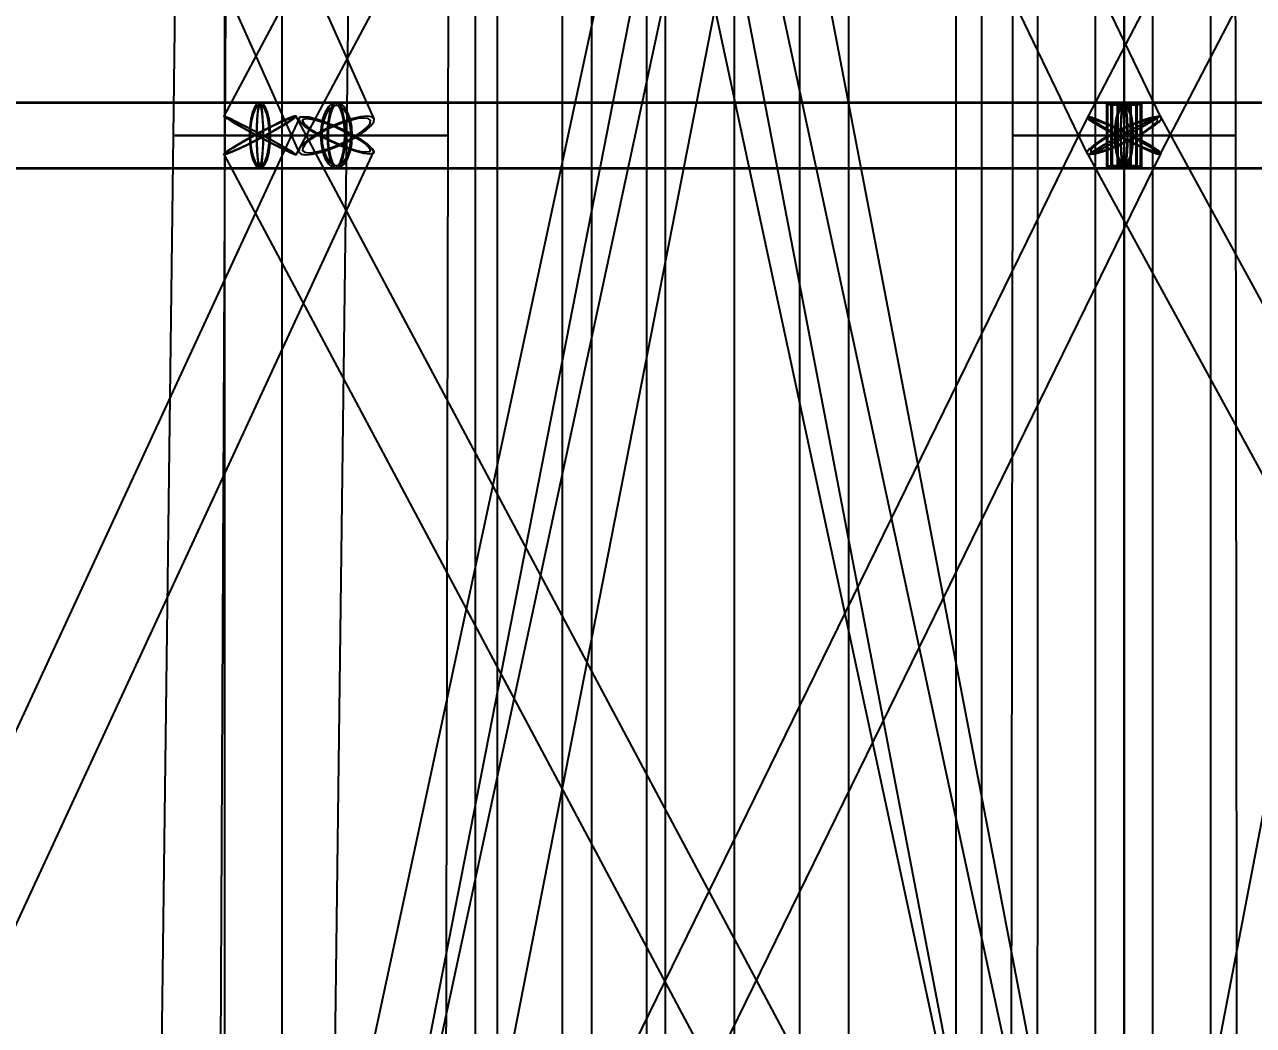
# Model space of a CAD drawing. Header units: millimetres. Extents: x -123812 to 252100, y -3000 to 639000.
# Drawn here: x -6781 to 798, y 204509 to 210684 of the extents above; entities that cross this region are included whole.
import ezdxf

# ---------------------------------------------------------------- set-up
doc = ezdxf.new("R2010")
doc.units = ezdxf.units.MM
for name, color, linetype, lineweight in [('D-BMK-AXIS', 7, 'Continuous', 13), ('D-STR-CORE', 7, 'Continuous', 25), ('D-STR-DIM', 7, 'Continuous', 13), ('D-STR-STRC', 7, 'Continuous', 25)]:
    doc.layers.add(name, color=color, linetype=linetype, lineweight=lineweight)
doc.styles.add('OpenSansCondensed-Light', font='OpenSansCondensed-Light.ttf')
doc.styles.add('TOWER_UNICODE', font='Arial Unicode.ttf')
doc.dimstyles.new('EZDXF', dxfattribs={"dimtxt": 0.25, "dimasz": 0.175, "dimexe": 0.375, "dimexo": 0.125, "dimgap": 0.1, "dimtad": 1, "dimlfac": 100, "dimzin": 12, "dimdsep": 46, "dimtxsty": 'OpenSansCondensed-Light', "dimblk": 'ARCHTICK', "dimcen": 2.5, "dimazin": 3, "dimtfac": 0.5, "dimtmove": 2, "dimatfit": 3})

# ---------------------------------------------------------------- blocks, each defined once
blk = doc.blocks.new('_ARCHTICK')
at = {"color": 0, "linetype": 'BYBLOCK', "const_width": 0.15}
blk.add_lwpolyline([(-0.5, -0.5), (0.5, 0.5)], dxfattribs=at)

msp = doc.modelspace()

# ---------------------------------------------------------------- linework, layer by layer
at = {"layer": 'D-BMK-AXIS'}
msp.add_line((0, -3000), (0, 639000), dxfattribs=at)
at = {"layer": 'D-STR-CORE'}
for points in [[(-4000, 100000), (-4000, 375000), (-3284.1, 375000), (-3284.1, 100000)], [(-4000, 100000), (-4000, 375000), (-3284.1, 375000), (-3284.1, 100000)], [(-3863.7, 100000), (-3863.7, 375000), (-2944.5, 375000), (-2944.5, 100000)], [(-3863.7, 100000), (-3863.7, 375000), (-2944.5, 375000), (-2944.5, 100000)], [(-3464.1, 100000), (-3464.1, 375000), (-2404.2, 375000), (-2404.2, 100000)], [(-3464.1, 100000), (-3464.1, 375000), (-2404.2, 375000), (-2404.2, 100000)], [(-2828.4, 100000), (-2828.4, 375000), (-1700, 375000), (-1700, 100000)], [(-2828.4, 100000), (-2828.4, 375000), (-1700, 375000), (-1700, 100000)], [(-2000, 100000), (-2000, 375000), (-880, 375000), (-880, 100000)], [(-2000, 100000), (-2000, 375000), (-880, 375000), (-880, 100000)], [(-1035.3, 100000), (-1035.3, 375000), (0, 375000), (0, 100000)], [(-1035.3, 100000), (-1035.3, 375000), (0, 375000), (0, 100000)], [(0, 100000), (0, 375000), (1035.3, 375000), (1035.3, 100000)], [(0, 100000), (0, 375000), (1035.3, 375000), (1035.3, 100000)]]:
    msp.add_lwpolyline(points, close=True, dxfattribs=at)
at = {"layer": 'D-STR-STRC'}
for points in [[(-5568.1, 224958), (-198.7, 199958), (-192, 199952.9), (-172.1, 199951.1), (-140.5, 199952.6), (-99.4, 199957.3), (-51.4, 199965), (0, 199975), (51.4, 199986.7), (99.4, 199999.4), (140.5, 200012), (172.1, 200023.9), (192, 200034.1), (198.7, 200042), (-5170.6, 225042)], [(-198.7, 225042), (-5568.1, 200042), (-5561.3, 200034.1), (-5541.5, 200023.9), (-5509.9, 200012), (-5468.7, 199999.4), (-5420.8, 199986.7), (-5369.4, 199975), (-5317.9, 199965), (-5270, 199957.3), (-5228.8, 199952.6), (-5197.2, 199951.1), (-5177.4, 199952.9), (-5170.6, 199958), (198.7, 224958)], [(-249.3, 225048.5), (-5139.8, 200048.5), (-5131.3, 200042.2), (-5106.4, 200032.9), (-5066.7, 200021.4), (-5015.1, 200008.5), (-4955, 199995), (-4890.5, 199981.8), (-4825.9, 199969.9), (-4765.8, 199960), (-4714.2, 199952.8), (-4674.6, 199948.9), (-4649.7, 199948.4), (-4641.2, 199951.5), (249.3, 224951.5)], [(-5045.7, 224952.7), (-249.5, 199952.7), (-241, 199947.2), (-216.1, 199945.3), (-176.4, 199947.1), (-124.8, 199952.5), (-64.6, 199961.2), (0, 199972.5), (64.6, 199985.7), (124.8, 199999.8), (176.4, 200014), (216.1, 200027.2), (241, 200038.6), (249.5, 200047.3), (-4546.7, 225047.3)], [(4546.8, 225047.8), (-249.5, 200047.8), (-241, 200043.9), (-216, 200037), (-176.4, 200027.6), (-124.7, 200016.3), (-64.6, 200003.9), (0, 199991.3), (64.6, 199979.2), (124.7, 199968.5), (176.4, 199960), (216, 199954.2), (241, 199951.6), (249.5, 199952.2), (5045.7, 224952.2)], [(-9567.6, 219896.9), (-5089.8, 209896.9), (-5075.8, 209885), (-5047, 209880.9), (-5005.3, 209885), (-4953.5, 209896.9), (-4895.2, 209915.8), (-4834.3, 209940.5), (-4775, 209969.2), (-4721.4, 210000), (-4677, 210030.8), (-4645, 210059.5), (-4627.4, 210084.2), (-4625.6, 210103.1), (-9103.3, 220103.1)], [(-223.5, 220119.7), (-5552.8, 210119.7), (-5549.7, 210115.6), (-5531.5, 210103.6), (-5499.6, 210084.6), (-5456, 210059.8), (-5403.8, 210031), (-5346.5, 210000), (-5288.1, 209969), (-5232.5, 209940.2), (-5183.4, 209915.4), (-5144.4, 209896.4), (-5117.9, 209884.4), (-5105.8, 209880.3), (223.5, 219880.3)], [(-5045.8, 219887.4), (-227, 209887.4), (-210.5, 209883.4), (-179.6, 209887.4), (-136.5, 209899), (-84.1, 209917.6), (-25.9, 209941.7), (34, 209969.8), (91.6, 210000), (142.9, 210030.2), (184.5, 210058.3), (213.6, 210082.4), (228.1, 210101), (227, 210112.6), (-4591.7, 220112.6)], [(4980.3, 220114.3), (-224.5, 210114.3), (-211.6, 210102.5), (-184.3, 210083.7), (-144.4, 210059.2), (-94.7, 210030.6), (-38.5, 210000), (20.3, 209969.4), (77.7, 209940.8), (129.8, 209916.3), (173.1, 209897.5), (204.6, 209885.7), (222.1, 209881.7), (224.5, 209885.7), (5429.4, 219885.7)], [(-10359.7, 209796.8), (-5329.3, 209796.8), (-5312.5, 209803.7), (-5296.9, 209824), (-5283.5, 209856.3), (-5273.2, 209898.4), (-5266.7, 209947.4), (-5264.5, 210000), (-5266.7, 210052.6), (-5273.2, 210101.6), (-5283.5, 210143.7), (-5296.9, 210176), (-5312.5, 210196.3), (-5329.3, 210203.2), (-10359.7, 210203.2)], [(-9416.5, 209796.8), (-4857.7, 209796.8), (-4832.3, 209803.7), (-4808.7, 209824), (-4788.4, 209856.3), (-4772.8, 209898.4), (-4763, 209947.4), (-4759.7, 210000), (-4763, 210052.6), (-4772.8, 210101.6), (-4788.4, 210143.7), (-4808.7, 210176), (-4832.3, 210196.3), (-4857.7, 210203.2), (-9416.5, 210203.2)], [(4857.7, 210203.2), (0, 210203.2), (-14.5, 210196.3), (-28, 210176), (-39.6, 210143.7), (-48.5, 210101.6), (-54.2, 210052.6), (-56.1, 210000), (-54.2, 209947.4), (-48.5, 209898.4), (-39.6, 209856.3), (-28, 209824), (-14.5, 209803.7), (0, 209796.8), (4857.7, 209796.8)], [(5329.3, 210203.2), (0, 210203.2), (-5.7, 210196.3), (-10.9, 210176), (-15.5, 210143.7), (-19, 210101.6), (-21.1, 210052.6), (-21.9, 210000), (-21.1, 209947.4), (-19, 209898.4), (-15.5, 209856.3), (-10.9, 209824), (-5.7, 209803.7), (0, 209796.8), (5329.3, 209796.8)], [(-9255, 199899.9), (-4626.4, 209899.9), (-4636.6, 209918.2), (-4661.9, 209942.2), (-4700.5, 209970.1), (-4749.8, 210000), (-4806.5, 210029.9), (-4866.6, 210057.8), (-4926.2, 210081.8), (-4981.1, 210100.1), (-5027.5, 210111.7), (-5062.4, 210115.6), (-5083.4, 210111.7), (-5089, 210100.1), (-9717.5, 200100.1)], [(221.3, 200120.4), (-5108, 210120.4), (-5125, 210116.3), (-5155.9, 210104.3), (-5198.7, 210085.2), (-5250.3, 210060.2), (-5307.3, 210031.2), (-5365.9, 210000), (-5421.9, 209968.8), (-5471.6, 209939.8), (-5511.6, 209914.8), (-5539.2, 209895.7), (-5552.5, 209883.7), (-5550.6, 209879.6), (-221.3, 199879.6)], [(-4662.5, 199890.7), (228, 209890.7), (217, 209902), (191.1, 209920), (152.3, 209943.4), (103.1, 209970.7), (46.8, 210000), (-12.6, 210029.3), (-71.2, 210056.6), (-125, 210080), (-170.2, 210098), (-203.8, 210109.3), (-223.5, 210113.1), (-228, 210109.3), (-5118.5, 200109.3)], [(5678.5, 200121.9), (222.3, 210121.9), (210.3, 210117.7), (183.9, 210105.5), (145, 210086.2), (96.2, 210060.9), (40.9, 210031.5), (-17.3, 210000), (-74.2, 209968.5), (-126.1, 209939.1), (-169.4, 209913.8), (-201.2, 209894.5), (-219.2, 209882.3), (-222.3, 209878.1), (5233.9, 199878.1)]]:
    msp.add_lwpolyline(points, dxfattribs=at)
for points in [[(-5547.2, 200000), (-5191.6, 200000), (-5191.6, 225000), (-5547.2, 225000)], [(-5547.2, 200000), (-5191.6, 200000), (-5191.6, 225000), (-5547.2, 225000)], [(-177.8, 200000), (177.8, 200000), (177.8, 225000), (-177.8, 225000)], [(-177.8, 200000), (177.8, 200000), (177.8, 225000), (-177.8, 225000)], [(-5864.3, 210000), (-4794.3, 210000), (-4670.8, 220000), (-5738.8, 220000)], [(-5546.4, 210000), (-4169, 210000), (-4143.3, 220000), (-5494.2, 220000)], [(-688.7, 210000), (688.7, 210000), (675.5, 220000), (-675.5, 220000)], [(-688.7, 210000), (688.7, 210000), (675.5, 220000), (-675.5, 220000)], [(-535, 210000), (535, 210000), (534, 220000), (-534, 220000)], [(-9436.7, 209800), (41.6, 209800), (41.6, 210200), (-9436.7, 210200)], [(-8648.4, 209800), (108.6, 209800), (108.6, 210200), (-8648.4, 210200)], [(-8618.9, 209800), (79.2, 209800), (79.2, 210200), (-8618.9, 210200)], [(-5394.1, 210000), (-5391.9, 209947.4), (-5385.4, 209898.4), (-5375.1, 209856.3), (-5361.7, 209824), (-5346.1, 209803.7), (-5329.3, 209796.8), (-5312.5, 209803.7), (-5296.9, 209824), (-5283.5, 209856.3), (-5273.2, 209898.4), (-5266.7, 209947.4), (-5264.5, 210000), (-5266.7, 210052.6), (-5273.2, 210101.6), (-5283.5, 210143.7), (-5296.9, 210176), (-5312.5, 210196.3), (-5329.3, 210203.2), (-5346.1, 210196.3), (-5361.7, 210176), (-5375.1, 210143.7), (-5385.4, 210101.6), (-5391.9, 210052.6)], [(-5389, 210000), (-5387, 209951.5), (-5381, 209906.4), (-5371.5, 209867.6), (-5359.2, 209837.9), (-5344.8, 209819.2), (-5329.3, 209812.8), (-5313.9, 209819.2), (-5299.5, 209837.9), (-5287.1, 209867.6), (-5277.6, 209906.4), (-5271.6, 209951.5), (-5269.6, 210000), (-5271.6, 210048.5), (-5277.6, 210093.6), (-5287.1, 210132.4), (-5299.5, 210162.1), (-5313.9, 210180.8), (-5329.3, 210187.2), (-5344.8, 210180.8), (-5359.2, 210162.1), (-5371.5, 210132.4), (-5381, 210093.6), (-5387, 210048.5)], [(-5351.2, 210000), (-5350.5, 209947.4), (-5348.3, 209898.4), (-5344.8, 209856.3), (-5340.3, 209824), (-5335, 209803.7), (-5329.3, 209796.8), (0, 209796.8), (5.7, 209803.7), (10.9, 209824), (15.5, 209856.3), (19, 209898.4), (21.1, 209947.4), (21.9, 210000), (21.1, 210052.6), (19, 210101.6), (15.5, 210143.7), (10.9, 210176), (5.7, 210196.3), (0, 210203.2), (-5329.3, 210203.2), (-5335, 210196.3), (-5340.3, 210176), (-5344.8, 210143.7), (-5348.3, 210101.6), (-5350.5, 210052.6)], [(-5351.2, 210000), (-5350.5, 209947.4), (-5348.3, 209898.4), (-5344.8, 209856.3), (-5340.3, 209824), (-5335, 209803.7), (-5329.3, 209796.8), (-5323.6, 209803.7), (-5318.4, 209824), (-5313.8, 209856.3), (-5310.4, 209898.4), (-5308.2, 209947.4), (-5307.4, 210000), (-5308.2, 210052.6), (-5310.4, 210101.6), (-5313.8, 210143.7), (-5318.4, 210176), (-5323.6, 210196.3), (-5329.3, 210203.2), (-5335, 210196.3), (-5340.3, 210176), (-5344.8, 210143.7), (-5348.3, 210101.6), (-5350.5, 210052.6)], [(-5349.5, 210000), (-5348.8, 209951.5), (-5346.8, 209906.4), (-5343.6, 209867.6), (-5339.4, 209837.9), (-5334.5, 209819.2), (-5329.3, 209812.8), (-5324.1, 209819.2), (-5319.2, 209837.9), (-5315.1, 209867.6), (-5311.8, 209906.4), (-5309.8, 209951.5), (-5309.1, 210000), (-5309.8, 210048.5), (-5311.8, 210093.6), (-5315.1, 210132.4), (-5319.2, 210162.1), (-5324.1, 210180.8), (-5329.3, 210187.2), (-5334.5, 210180.8), (-5339.4, 210162.1), (-5343.6, 210132.4), (-5346.8, 210093.6), (-5348.8, 210048.5)], [(-4955.7, 210000), (-4952.4, 209947.4), (-4942.6, 209898.4), (-4927, 209856.3), (-4906.7, 209824), (-4883.1, 209803.7), (-4857.7, 209796.8), (-4832.3, 209803.7), (-4808.7, 209824), (-4788.4, 209856.3), (-4772.8, 209898.4), (-4763, 209947.4), (-4759.7, 210000), (-4763, 210052.6), (-4772.8, 210101.6), (-4788.4, 210143.7), (-4808.7, 210176), (-4832.3, 210196.3), (-4857.7, 210203.2), (-4883.1, 210196.3), (-4906.7, 210176), (-4927, 210143.7), (-4942.6, 210101.6), (-4952.4, 210052.6)], [(-4948, 210000), (-4944.9, 209951.5), (-4935.9, 209906.4), (-4921.5, 209867.6), (-4902.8, 209837.9), (-4881.1, 209819.2), (-4857.7, 209812.8), (-4834.3, 209819.2), (-4812.6, 209837.9), (-4793.9, 209867.6), (-4779.5, 209906.4), (-4770.5, 209951.5), (-4767.4, 210000), (-4770.5, 210048.5), (-4779.5, 210093.6), (-4793.9, 210132.4), (-4812.6, 210162.1), (-4834.3, 210180.8), (-4857.7, 210187.2), (-4881.1, 210180.8), (-4902.8, 210162.1), (-4921.5, 210132.4), (-4935.9, 210093.6), (-4944.9, 210048.5)], [(-4913.8, 210000), (-4911.8, 209947.4), (-4906.2, 209898.4), (-4897.3, 209856.3), (-4885.7, 209824), (-4872.2, 209803.7), (-4857.7, 209796.8), (0, 209796.8), (14.5, 209803.7), (28, 209824), (39.6, 209856.3), (48.5, 209898.4), (54.2, 209947.4), (56.1, 210000), (54.2, 210052.6), (48.5, 210101.6), (39.6, 210143.7), (28, 210176), (14.5, 210196.3), (0, 210203.2), (-4857.7, 210203.2), (-4872.2, 210196.3), (-4885.7, 210176), (-4897.3, 210143.7), (-4906.2, 210101.6), (-4911.8, 210052.6)], [(-4913.8, 210000), (-4911.8, 209947.4), (-4906.2, 209898.4), (-4897.3, 209856.3), (-4885.7, 209824), (-4872.2, 209803.7), (-4857.7, 209796.8), (-4843.2, 209803.7), (-4829.7, 209824), (-4818.1, 209856.3), (-4809.1, 209898.4), (-4803.5, 209947.4), (-4801.6, 210000), (-4803.5, 210052.6), (-4809.1, 210101.6), (-4818.1, 210143.7), (-4829.7, 210176), (-4843.2, 210196.3), (-4857.7, 210203.2), (-4872.2, 210196.3), (-4885.7, 210176), (-4897.3, 210143.7), (-4906.2, 210101.6), (-4911.8, 210052.6)], [(-4909.3, 210000), (-4907.6, 209951.5), (-4902.4, 209906.4), (-4894.2, 209867.6), (-4883.5, 209837.9), (-4871.1, 209819.2), (-4857.7, 209812.8), (-4844.3, 209819.2), (-4831.9, 209837.9), (-4821.2, 209867.6), (-4813, 209906.4), (-4807.8, 209951.5), (-4806.1, 210000), (-4807.8, 210048.5), (-4813, 210093.6), (-4821.2, 210132.4), (-4831.9, 210162.1), (-4844.3, 210180.8), (-4857.7, 210187.2), (-4871.1, 210180.8), (-4883.5, 210162.1), (-4894.2, 210132.4), (-4902.4, 210093.6), (-4907.6, 210048.5)], [(108.6, 210200), (-108.6, 210200), (-108.6, 209800), (108.6, 209800)], [(102.1, 210188), (-102.1, 210188), (-102.1, 209812), (102.1, 209812)], [(79.2, 210200), (-79.2, 210200), (-79.2, 209800), (79.2, 209800)], [(-79.2, 209800), (8618.9, 209800), (8618.9, 210200), (-79.2, 210200)], [(-79.2, 210200), (79.2, 210200), (79.2, 209800), (-79.2, 209800)], [(74.4, 210188), (-74.4, 210188), (-74.4, 209812), (74.4, 209812)], [(-74.4, 210188), (74.4, 210188), (74.4, 209812), (-74.4, 209812)], [(-56.1, 210000), (-54.2, 209947.4), (-48.5, 209898.4), (-39.6, 209856.3), (-28, 209824), (-14.5, 209803.7), (0, 209796.8), (14.5, 209803.7), (28, 209824), (39.6, 209856.3), (48.5, 209898.4), (54.2, 209947.4), (56.1, 210000), (54.2, 210052.6), (48.5, 210101.6), (39.6, 210143.7), (28, 210176), (14.5, 210196.3), (0, 210203.2), (-14.5, 210196.3), (-28, 210176), (-39.6, 210143.7), (-48.5, 210101.6), (-54.2, 210052.6)], [(56.1, 210000), (54.2, 209947.4), (48.5, 209898.4), (39.6, 209856.3), (28, 209824), (14.5, 209803.7), (0, 209796.8), (-14.5, 209803.7), (-28, 209824), (-39.6, 209856.3), (-48.5, 209898.4), (-54.2, 209947.4), (-56.1, 210000), (-54.2, 210052.6), (-48.5, 210101.6), (-39.6, 210143.7), (-28, 210176), (-14.5, 210196.3), (0, 210203.2), (14.5, 210196.3), (28, 210176), (39.6, 210143.7), (48.5, 210101.6), (54.2, 210052.6)], [(-51.6, 210000), (-49.9, 209951.5), (-44.7, 209906.4), (-36.5, 209867.6), (-25.8, 209837.9), (-13.4, 209819.2), (0, 209812.8), (13.4, 209819.2), (25.8, 209837.9), (36.5, 209867.6), (44.7, 209906.4), (49.9, 209951.5), (51.6, 210000), (49.9, 210048.5), (44.7, 210093.6), (36.5, 210132.4), (25.8, 210162.1), (13.4, 210180.8), (0, 210187.2), (-13.4, 210180.8), (-25.8, 210162.1), (-36.5, 210132.4), (-44.7, 210093.6), (-49.9, 210048.5)], [(51.6, 210000), (49.9, 209951.5), (44.7, 209906.4), (36.5, 209867.6), (25.8, 209837.9), (13.4, 209819.2), (0, 209812.8), (-13.4, 209819.2), (-25.8, 209837.9), (-36.5, 209867.6), (-44.7, 209906.4), (-49.9, 209951.5), (-51.6, 210000), (-49.9, 210048.5), (-44.7, 210093.6), (-36.5, 210132.4), (-25.8, 210162.1), (-13.4, 210180.8), (0, 210187.2), (13.4, 210180.8), (25.8, 210162.1), (36.5, 210132.4), (44.7, 210093.6), (49.9, 210048.5)], [(41.6, 210200), (-41.6, 210200), (-41.6, 209800), (41.6, 209800)], [(-41.6, 209800), (9436.7, 209800), (9436.7, 210200), (-41.6, 210200)], [(-41.6, 210200), (41.6, 210200), (41.6, 209800), (-41.6, 209800)], [(39.1, 210188), (-39.1, 210188), (-39.1, 209812), (39.1, 209812)], [(-39.1, 210188), (39.1, 210188), (39.1, 209812), (-39.1, 209812)], [(-21.9, 210000), (-21.1, 209947.4), (-19, 209898.4), (-15.5, 209856.3), (-10.9, 209824), (-5.7, 209803.7), (0, 209796.8), (5.7, 209803.7), (10.9, 209824), (15.5, 209856.3), (19, 209898.4), (21.1, 209947.4), (21.9, 210000), (21.1, 210052.6), (19, 210101.6), (15.5, 210143.7), (10.9, 210176), (5.7, 210196.3), (0, 210203.2), (-5.7, 210196.3), (-10.9, 210176), (-15.5, 210143.7), (-19, 210101.6), (-21.1, 210052.6)], [(21.9, 210000), (21.1, 209947.4), (19, 209898.4), (15.5, 209856.3), (10.9, 209824), (5.7, 209803.7), (0, 209796.8), (-5.7, 209803.7), (-10.9, 209824), (-15.5, 209856.3), (-19, 209898.4), (-21.1, 209947.4), (-21.9, 210000), (-21.1, 210052.6), (-19, 210101.6), (-15.5, 210143.7), (-10.9, 210176), (-5.7, 210196.3), (0, 210203.2), (5.7, 210196.3), (10.9, 210176), (15.5, 210143.7), (19, 210101.6), (21.1, 210052.6)], [(-20.2, 210000), (-19.5, 209951.5), (-17.5, 209906.4), (-14.3, 209867.6), (-10.1, 209837.9), (-5.2, 209819.2), (0, 209812.8), (5.2, 209819.2), (10.1, 209837.9), (14.3, 209867.6), (17.5, 209906.4), (19.5, 209951.5), (20.2, 210000), (19.5, 210048.5), (17.5, 210093.6), (14.3, 210132.4), (10.1, 210162.1), (5.2, 210180.8), (0, 210187.2), (-5.2, 210180.8), (-10.1, 210162.1), (-14.3, 210132.4), (-17.5, 210093.6), (-19.5, 210048.5)], [(20.2, 210000), (19.5, 209951.5), (17.5, 209906.4), (14.3, 209867.6), (10.1, 209837.9), (5.2, 209819.2), (0, 209812.8), (-5.2, 209819.2), (-10.1, 209837.9), (-14.3, 209867.6), (-17.5, 209906.4), (-19.5, 209951.5), (-20.2, 210000), (-19.5, 210048.5), (-17.5, 210093.6), (-14.3, 210132.4), (-10.1, 210162.1), (-5.2, 210180.8), (0, 210187.2), (5.2, 210180.8), (10.1, 210162.1), (14.3, 210132.4), (17.5, 210093.6), (19.5, 210048.5)], [(-5346.5, 210000), (-5288.1, 209969), (-5232.5, 209940.2), (-5183.4, 209915.4), (-5144.4, 209896.4), (-5117.9, 209884.4), (-5105.8, 209880.3), (-5108.9, 209884.4), (-5127.1, 209896.4), (-5159.1, 209915.4), (-5202.6, 209940.2), (-5254.8, 209969), (-5312.1, 210000), (-5370.5, 210031), (-5426.2, 210059.8), (-5475.2, 210084.6), (-5514.3, 210103.6), (-5540.8, 210115.6), (-5552.8, 210119.7), (-5549.7, 210115.6), (-5531.5, 210103.6), (-5499.6, 210084.6), (-5456, 210059.8), (-5403.8, 210031)], [(-5292.8, 210000), (-5351.3, 209968.8), (-5408.3, 209939.8), (-5459.9, 209914.8), (-5502.7, 209895.7), (-5533.6, 209883.7), (-5550.6, 209879.6), (-5552.5, 209883.7), (-5539.2, 209895.7), (-5511.6, 209914.8), (-5471.6, 209939.8), (-5421.9, 209968.8), (-5365.9, 210000), (-5307.3, 210031.2), (-5250.3, 210060.2), (-5198.7, 210085.2), (-5155.9, 210104.3), (-5125, 210116.3), (-5108, 210120.4), (-5106.1, 210116.3), (-5119.4, 210104.3), (-5147, 210085.2), (-5187, 210060.2), (-5236.7, 210031.2)], [(-5344.8, 210000), (-5292.2, 209972.1), (-5242, 209946.1), (-5197.8, 209923.7), (-5162.6, 209906.6), (-5138.7, 209895.8), (-5127.8, 209892.1), (-5130.6, 209895.8), (-5147, 209906.6), (-5175.8, 209923.7), (-5215.1, 209946.1), (-5262.1, 209972.1), (-5313.8, 210000), (-5366.5, 210027.9), (-5416.6, 210053.9), (-5460.8, 210076.3), (-5496.1, 210093.4), (-5519.9, 210104.2), (-5530.8, 210107.9), (-5528, 210104.2), (-5511.6, 210093.4), (-5482.8, 210076.3), (-5443.5, 210053.9), (-5396.5, 210027.9)], [(-5296.4, 210000), (-5349.1, 209971.9), (-5400.5, 209945.7), (-5447.1, 209923.2), (-5485.6, 209906), (-5513.5, 209895.1), (-5528.8, 209891.4), (-5530.6, 209895.1), (-5518.6, 209906), (-5493.7, 209923.2), (-5457.6, 209945.7), (-5412.8, 209971.9), (-5362.3, 210000), (-5309.5, 210028.1), (-5258.1, 210054.3), (-5211.5, 210076.8), (-5173, 210094), (-5145.1, 210104.9), (-5129.8, 210108.6), (-5128.1, 210104.9), (-5140, 210094), (-5164.9, 210076.8), (-5201, 210054.3), (-5245.8, 210028.1)], [(-4994, 210000), (-5038.4, 209969.2), (-5070.4, 209940.5), (-5088, 209915.8), (-5089.8, 209896.9), (-5075.8, 209885), (-5047, 209880.9), (-5005.3, 209885), (-4953.5, 209896.9), (-4895.2, 209915.8), (-4834.3, 209940.5), (-4775, 209969.2), (-4721.4, 210000), (-4677, 210030.8), (-4645, 210059.5), (-4627.4, 210084.2), (-4625.6, 210103.1), (-4639.6, 210115), (-4668.4, 210119.1), (-4710.1, 210115), (-4761.9, 210103.1), (-4820.2, 210084.2), (-4881.1, 210059.5), (-4940.4, 210030.8)], [(-4749.8, 210000), (-4700.5, 209970.1), (-4661.9, 209942.2), (-4636.6, 209918.2), (-4626.4, 209899.9), (-4632, 209888.3), (-4653, 209884.4), (-4687.9, 209888.3), (-4734.3, 209899.9), (-4789.2, 209918.2), (-4848.8, 209942.2), (-4908.9, 209970.1), (-4965.6, 210000), (-5014.9, 210029.9), (-5053.5, 210057.8), (-5078.8, 210081.8), (-5089, 210100.1), (-5083.4, 210111.7), (-5062.4, 210115.6), (-5027.5, 210111.7), (-4981.1, 210100.1), (-4926.2, 210081.8), (-4866.6, 210057.8), (-4806.5, 210029.9)], [(-4980.6, 210000), (-5020.6, 209972.2), (-5049.5, 209946.3), (-5065.3, 209924.1), (-5067, 209907), (-5054.4, 209896.3), (-5028.4, 209892.7), (-4990.8, 209896.3), (-4944.1, 209907), (-4891.5, 209924.1), (-4836.6, 209946.3), (-4783.2, 209972.2), (-4734.8, 210000), (-4694.8, 210027.8), (-4665.9, 210053.7), (-4650.1, 210075.9), (-4648.4, 210093), (-4661, 210103.7), (-4687, 210107.3), (-4724.6, 210103.7), (-4771.3, 210093), (-4823.9, 210075.9), (-4878.8, 210053.7), (-4932.2, 210027.8)], [(-4760.4, 210000), (-4716, 209973), (-4681.2, 209947.9), (-4658.4, 209926.3), (-4649.2, 209909.7), (-4654.2, 209899.3), (-4673.1, 209895.8), (-4704.6, 209899.3), (-4746.5, 209909.7), (-4796, 209926.3), (-4849.6, 209947.9), (-4903.9, 209973), (-4955, 210000), (-4999.4, 210027), (-5034.2, 210052.1), (-5057, 210073.7), (-5066.2, 210090.3), (-5061.2, 210100.7), (-5042.3, 210104.2), (-5010.8, 210100.7), (-4968.9, 210090.3), (-4919.4, 210073.7), (-4865.8, 210052.1), (-4811.5, 210027)], [(-91.6, 210000), (-142.9, 209969.8), (-184.5, 209941.7), (-213.6, 209917.6), (-228.1, 209899), (-227, 209887.4), (-210.5, 209883.4), (-179.6, 209887.4), (-136.5, 209899), (-84.1, 209917.6), (-25.9, 209941.7), (34, 209969.8), (91.6, 210000), (142.9, 210030.2), (184.5, 210058.3), (213.6, 210082.4), (228.1, 210101), (227, 210112.6), (210.5, 210116.6), (179.6, 210112.6), (136.5, 210101), (84.1, 210082.4), (25.9, 210058.3), (-34, 210030.2)], [(46.8, 210000), (103.1, 209970.7), (152.3, 209943.4), (191.1, 209920), (217, 209902), (228, 209890.7), (223.5, 209886.9), (203.8, 209890.7), (170.2, 209902), (125, 209920), (71.2, 209943.4), (12.6, 209970.7), (-46.8, 210000), (-103.1, 210029.3), (-152.3, 210056.6), (-191.1, 210080), (-217, 210098), (-228, 210109.3), (-223.5, 210113.1), (-203.8, 210109.3), (-170.2, 210098), (-125, 210080), (-71.2, 210056.6), (-12.6, 210029.3)], [(38.5, 210000), (94.7, 209969.4), (144.4, 209940.8), (184.3, 209916.3), (211.6, 209897.5), (224.5, 209885.7), (222.1, 209881.7), (204.6, 209885.7), (173.1, 209897.5), (129.8, 209916.3), (77.7, 209940.8), (20.3, 209969.4), (-38.5, 210000), (-94.7, 210030.6), (-144.4, 210059.2), (-184.3, 210083.7), (-211.6, 210102.5), (-224.5, 210114.3), (-222.1, 210118.3), (-204.6, 210114.3), (-173.1, 210102.5), (-129.8, 210083.7), (-77.7, 210059.2), (-20.3, 210030.6)], [(-17.3, 210000), (-74.2, 209968.5), (-126.1, 209939.1), (-169.4, 209913.8), (-201.2, 209894.5), (-219.2, 209882.3), (-222.3, 209878.1), (-210.3, 209882.3), (-183.9, 209894.5), (-145, 209913.8), (-96.2, 209939.1), (-40.9, 209968.5), (17.3, 210000), (74.2, 210031.5), (126.1, 210060.9), (169.4, 210086.2), (201.2, 210105.5), (219.2, 210117.7), (222.3, 210121.9), (210.3, 210117.7), (183.9, 210105.5), (145, 210086.2), (96.2, 210060.9), (40.9, 210031.5)], [(-82.6, 210000), (-128.9, 209972.8), (-166.4, 209947.4), (-192.6, 209925.7), (-205.6, 209909), (-204.7, 209898.5), (-189.8, 209894.9), (-161.9, 209898.5), (-123.1, 209909), (-75.8, 209925.7), (-23.4, 209947.4), (30.6, 209972.8), (82.6, 210000), (128.9, 210027.2), (166.4, 210052.6), (192.6, 210074.3), (205.6, 210091), (204.7, 210101.5), (189.8, 210105.1), (161.9, 210101.5), (123.1, 210091), (75.8, 210074.3), (23.4, 210052.6), (-30.6, 210027.2)], [(42.2, 210000), (92.9, 209973.6), (137.3, 209949), (172.3, 209927.9), (195.6, 209911.7), (205.6, 209901.5), (201.5, 209898), (183.7, 209901.5), (153.4, 209911.7), (112.7, 209927.9), (64.2, 209949), (11.4, 209973.6), (-42.2, 210000), (-92.9, 210026.4), (-137.3, 210051), (-172.3, 210072.1), (-195.6, 210088.3), (-205.6, 210098.5), (-201.5, 210102), (-183.7, 210098.5), (-153.4, 210088.3), (-112.7, 210072.1), (-64.2, 210051), (-11.4, 210026.4)], [(34.7, 210000), (85.4, 209972.4), (130.2, 209946.7), (166.2, 209924.6), (190.8, 209907.6), (202.4, 209896.9), (200.3, 209893.3), (184.5, 209896.9), (156.1, 209907.6), (117.1, 209924.6), (70.1, 209946.7), (18.3, 209972.4), (-34.7, 210000), (-85.4, 210027.6), (-130.2, 210053.3), (-166.2, 210075.4), (-190.8, 210092.4), (-202.4, 210103.1), (-200.3, 210106.7), (-184.5, 210103.1), (-156.1, 210092.4), (-117.1, 210075.4), (-70.1, 210053.3), (-18.3, 210027.6)], [(-15.6, 210000), (-66.9, 209971.6), (-113.7, 209945.1), (-152.7, 209922.3), (-181.4, 209904.8), (-197.7, 209893.9), (-200.5, 209890.1), (-189.6, 209893.9), (-165.8, 209904.8), (-130.7, 209922.3), (-86.7, 209945.1), (-36.8, 209971.6), (15.6, 210000), (66.9, 210028.4), (113.7, 210054.9), (152.7, 210077.7), (181.4, 210095.2), (197.7, 210106.1), (200.5, 210109.9), (189.6, 210106.1), (165.8, 210095.2), (130.7, 210077.7), (86.7, 210054.9), (36.8, 210028.4)], [(-5992.1, 200000), (-4920.3, 200000), (-4794.3, 210000), (-5864.3, 210000)], [(-4794.3, 210000), (-4812.6, 210000), (-4866, 210000), (-4951, 210000), (-5061.8, 210000), (-5190.9, 210000), (-5329.3, 210000), (-5467.8, 210000), (-5596.8, 210000), (-5707.6, 210000), (-5792.6, 210000), (-5846.1, 210000), (-5864.3, 210000), (-5846.1, 210000), (-5792.6, 210000), (-5707.6, 210000), (-5596.8, 210000), (-5467.8, 210000), (-5329.3, 210000), (-5190.9, 210000), (-5061.8, 210000), (-4951, 210000), (-4866, 210000), (-4812.6, 210000)], [(-4794.3, 210000), (-4812.6, 210000), (-4866, 210000), (-4951, 210000), (-5061.8, 210000), (-5190.9, 210000), (-5329.3, 210000), (-5467.8, 210000), (-5596.8, 210000), (-5707.6, 210000), (-5792.6, 210000), (-5846.1, 210000), (-5864.3, 210000), (-5846.1, 210000), (-5792.6, 210000), (-5707.6, 210000), (-5596.8, 210000), (-5467.8, 210000), (-5329.3, 210000), (-5190.9, 210000), (-5061.8, 210000), (-4951, 210000), (-4866, 210000), (-4812.6, 210000)], [(-4831.9, 210000), (-4848.8, 210000), (-4898.5, 210000), (-4977.6, 210000), (-5080.6, 210000), (-5200.6, 210000), (-5329.3, 210000), (-5458.1, 210000), (-5578, 210000), (-5681.1, 210000), (-5760.1, 210000), (-5809.8, 210000), (-5826.8, 210000), (-5809.8, 210000), (-5760.1, 210000), (-5681.1, 210000), (-5578, 210000), (-5458.1, 210000), (-5329.3, 210000), (-5200.6, 210000), (-5080.6, 210000), (-4977.6, 210000), (-4898.5, 210000), (-4848.8, 210000)], [(-4831.9, 210000), (-4848.8, 210000), (-4898.5, 210000), (-4977.6, 210000), (-5080.6, 210000), (-5200.6, 210000), (-5329.3, 210000), (-5458.1, 210000), (-5578, 210000), (-5681.1, 210000), (-5760.1, 210000), (-5809.8, 210000), (-5826.8, 210000), (-5809.8, 210000), (-5760.1, 210000), (-5681.1, 210000), (-5578, 210000), (-5458.1, 210000), (-5329.3, 210000), (-5200.6, 210000), (-5080.6, 210000), (-4977.6, 210000), (-4898.5, 210000), (-4848.8, 210000)], [(-5592.4, 200000), (-4188.6, 200000), (-4169, 210000), (-5546.4, 210000)], [(-4169, 210000), (-4192.5, 210000), (-4261.3, 210000), (-4370.7, 210000), (-4513.4, 210000), (-4679.5, 210000), (-4857.7, 210000), (-5035.9, 210000), (-5202, 210000), (-5344.7, 210000), (-5454.1, 210000), (-5522.9, 210000), (-5546.4, 210000), (-5522.9, 210000), (-5454.1, 210000), (-5344.7, 210000), (-5202, 210000), (-5035.9, 210000), (-4857.7, 210000), (-4679.5, 210000), (-4513.4, 210000), (-4370.7, 210000), (-4261.3, 210000), (-4192.5, 210000)], [(-701.9, 200000), (701.9, 200000), (688.7, 210000), (-688.7, 210000)], [(-701.9, 200000), (701.9, 200000), (688.7, 210000), (-688.7, 210000)], [(688.7, 210000), (665.2, 210000), (596.4, 210000), (487, 210000), (344.3, 210000), (178.2, 210000), (0, 210000), (-178.2, 210000), (-344.3, 210000), (-487, 210000), (-596.4, 210000), (-665.2, 210000), (-688.7, 210000), (-665.2, 210000), (-596.4, 210000), (-487, 210000), (-344.3, 210000), (-178.2, 210000), (0, 210000), (178.2, 210000), (344.3, 210000), (487, 210000), (596.4, 210000), (665.2, 210000)], [(688.7, 210000), (665.2, 210000), (596.4, 210000), (487, 210000), (344.3, 210000), (178.2, 210000), (0, 210000), (-178.2, 210000), (-344.3, 210000), (-487, 210000), (-596.4, 210000), (-665.2, 210000), (-688.7, 210000), (-665.2, 210000), (-596.4, 210000), (-487, 210000), (-344.3, 210000), (-178.2, 210000), (0, 210000), (178.2, 210000), (344.3, 210000), (487, 210000), (596.4, 210000), (665.2, 210000)], [(-535.9, 200000), (535.9, 200000), (535, 210000), (-535, 210000)], [(535, 210000), (516.7, 210000), (463.3, 210000), (378.3, 210000), (267.5, 210000), (138.5, 210000), (0, 210000), (-138.5, 210000), (-267.5, 210000), (-378.3, 210000), (-463.3, 210000), (-516.7, 210000), (-535, 210000), (-516.7, 210000), (-463.3, 210000), (-378.3, 210000), (-267.5, 210000), (-138.5, 210000), (0, 210000), (138.5, 210000), (267.5, 210000), (378.3, 210000), (463.3, 210000), (516.7, 210000)], [(535, 210000), (516.7, 210000), (463.3, 210000), (378.3, 210000), (267.5, 210000), (138.5, 210000), (0, 210000), (-138.5, 210000), (-267.5, 210000), (-378.3, 210000), (-463.3, 210000), (-516.7, 210000), (-535, 210000), (-516.7, 210000), (-463.3, 210000), (-378.3, 210000), (-267.5, 210000), (-138.5, 210000), (0, 210000), (138.5, 210000), (267.5, 210000), (378.3, 210000), (463.3, 210000), (516.7, 210000)], [(497.4, 210000), (480.5, 210000), (430.8, 210000), (351.7, 210000), (248.7, 210000), (128.7, 210000), (0, 210000), (-128.7, 210000), (-248.7, 210000), (-351.7, 210000), (-430.8, 210000), (-480.5, 210000), (-497.4, 210000), (-480.5, 210000), (-430.8, 210000), (-351.7, 210000), (-248.7, 210000), (-128.7, 210000), (0, 210000), (128.7, 210000), (248.7, 210000), (351.7, 210000), (430.8, 210000), (480.5, 210000)], [(497.4, 210000), (480.5, 210000), (430.8, 210000), (351.7, 210000), (248.7, 210000), (128.7, 210000), (0, 210000), (-128.7, 210000), (-248.7, 210000), (-351.7, 210000), (-430.8, 210000), (-480.5, 210000), (-497.4, 210000), (-480.5, 210000), (-430.8, 210000), (-351.7, 210000), (-248.7, 210000), (-128.7, 210000), (0, 210000), (128.7, 210000), (248.7, 210000), (351.7, 210000), (430.8, 210000), (480.5, 210000)]]:
    msp.add_lwpolyline(points, close=True, dxfattribs=at)

# ---------------------------------------------------------------- dimensions: what is measured, and where the dimension line sits
at = {"layer": 'D-STR-DIM'}
for base, p2 in [((-112000, 0), (0, 634000)), ((187000, 0), (0, 450000)), ((250000, 0), (0, 375000)), ((124000, 0), (0, 350000))]:
    msp.add_linear_dim(base=base, p1=(0, 0), p2=p2, angle=90, dimstyle='EZDXF', override={"dimtxt": 8400, "dimasz": 3750, "dimexe": 2100, "dimexo": 1800, "dimgap": 2100, "dimtad": 1, "dimdec": 0, "dimlfac": 1, "dimlunit": 2, "dimtxsty": 'TOWER_UNICODE', "dimclrd": 7, "dimclre": 7, "dimclrt": 7}, dxfattribs=at).render()

doc.saveas('drawing.dxf')
